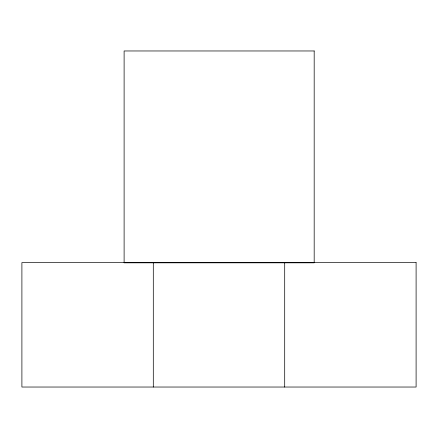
<?xml version="1.0" encoding="UTF-8"?>
<svg xmlns="http://www.w3.org/2000/svg" width="438" height="438" viewBox="0 0 438 438"><rect width="100%" height="100%" fill="white"/><g stroke="black" fill="none" stroke-linecap="round" stroke-linejoin="round"><path stroke-width="0.66" d="M284.7 262.592L284.7 387.033M153.3 262.592L153.3 387.033M314.183 50.967L124.113 50.967L124.113 262.822L314.183 262.822L314.183 50.967M416.1 262.592L21.9 262.592L21.9 387.033L416.1 387.033L416.1 262.592"/></g></svg>
